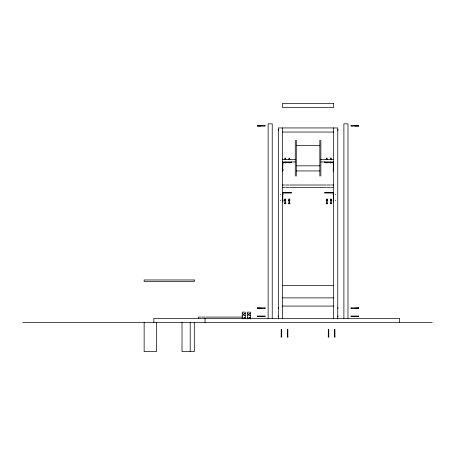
<?xml version="1.0" encoding="UTF-8"?>
<svg xmlns="http://www.w3.org/2000/svg" width="455" height="455" viewBox="0 0 455 455"><rect width="100%" height="100%" fill="white"/><g stroke="black" fill="none" stroke-linecap="round" stroke-linejoin="round"><path stroke-width="0.68" d="M244.284 318.716L243.783 318.113L243.277 318.716M249.403 318.716L248.902 318.113L248.396 318.716M257.917 125.637L265.083 125.637M351.038 125.637L358.204 125.637M257.712 125.893L260.988 125.893M355.133 125.893L358.409 125.893M282.47 132.035L333.657 132.035M296.29 145.344L319.837 145.344M284.784 158.09L285.575 158.09M288.88 158.09L289.67 158.09M326.451 158.09L327.242 158.09M330.546 158.09L331.337 158.09M282.47 159.421L295.34 159.421M320.781 159.421L333.657 159.421M282.47 161.98L295.34 161.98M320.781 161.98L333.657 161.98M296.29 165.819L319.837 165.819M296.29 170.938L319.837 170.938M282.47 171.194L282.777 171.194L282.777 162.287L291.683 162.287L291.683 161.98M333.657 171.194L333.35 171.194L333.35 162.287L324.443 162.287L324.443 161.98M282.47 185.014L284.773 185.014M285.592 185.014L288.868 185.014M289.687 185.014L326.44 185.014M327.259 185.014L330.535 185.014M331.354 185.014L333.657 185.014M282.47 187.574L284.773 187.574M285.592 187.574L288.868 187.574M289.687 187.574L326.44 187.574M327.259 187.574L330.535 187.574M331.354 187.574L333.657 187.574M282.47 192.692L291.683 192.692L291.683 193L282.777 193L282.777 201.906L282.47 201.906M333.657 192.692L324.443 192.692L324.443 193L333.35 193L333.35 201.906L333.657 201.906M289.67 199.04L288.88 199.04L288.868 203.237M282.47 285.598L333.657 285.598M282.47 297.883L333.657 297.883M282.47 306.073L333.657 306.073M257.917 307.864L265.083 307.864M351.038 307.864L358.204 307.864M257.712 308.12L260.988 308.12M355.133 308.12L358.409 308.12M257.917 308.376L265.083 308.376M351.038 308.376L358.204 308.376M257.712 316.31L260.988 316.31M355.133 316.31L358.409 316.31M257.917 316.566L265.083 316.566M351.038 316.566L358.204 316.566M200.786 317.078L198.482 317.078L198.482 318.71M201.605 317.078L204.881 317.078M205.7 317.078L242.452 317.078M22.75 322.453L432.25 322.453M281.218 329.602L281.673 329.602L281.702 336.768L281.218 336.768M287.816 329.602L287.361 329.602L287.332 336.768L287.816 336.768M328.766 329.602L328.311 329.602L328.283 336.768L328.766 336.768M281.048 336.973L281.838 336.973M287.19 336.973L287.981 336.973M328.14 336.973L328.931 336.973M334.283 336.973L335.073 336.973M399.541 322.453L399.541 318.358L153.841 318.358L153.841 322.453M358.409 125.5L358.409 126.285M358.409 307.728L358.409 308.513M358.409 315.918L358.409 316.703M358.204 125.665L358.204 126.12L351.038 126.149L351.038 125.665M358.204 307.893L358.204 308.348M358.204 316.538L358.204 316.083L351.038 316.054L351.038 316.538M351.038 307.893L351.038 308.348M347.99 318.358L347.99 123.845L343.895 123.845L343.895 318.358M337.934 129.595L337.934 130.38M337.934 307.728L337.934 308.513M337.934 315.918L337.934 316.703M337.752 318.904L337.752 127.94L278.375 127.94L278.375 318.904M335.398 194.154L335.398 194.609M335.398 200.297L335.398 200.752M334.681 333.697L334.681 336.973M333.657 127.94L333.657 318.904M333.145 163.277L333.145 164.062M333.145 169.419L333.145 170.204M333.145 193.989L333.145 194.774M333.145 200.132L333.145 200.917M331.564 159.421L331.564 158.909L330.319 158.909L330.319 159.421M331.564 162.287L331.564 162.799L330.319 162.799L330.319 162.287M331.354 203.237L331.354 199.04L330.546 199.04L330.535 203.237M330.944 158.909L330.944 159.421M330.944 162.287L330.944 162.799M330.944 199.859L330.944 200.371M330.944 203.237L330.944 203.749M328.794 329.602L328.794 336.768M328.538 333.697L328.538 336.973M327.469 159.421L327.469 158.909L326.224 158.909L326.224 159.421M327.469 162.287L327.469 162.799L326.224 162.799L326.224 162.287M327.259 203.237L327.259 199.04L326.451 199.04L326.44 203.237M326.849 158.909L326.849 159.421M326.849 162.287L326.849 162.799M326.849 199.859L326.849 200.371M326.849 203.237L326.849 203.749M320.86 140.225L320.86 176.057M319.837 140.225L319.837 176.057M296.29 140.225L296.29 176.057M295.267 140.225L295.267 176.057M289.898 159.421L289.898 158.909L288.652 158.909L288.652 159.421M289.898 162.287L289.898 162.799L288.652 162.799L288.652 162.287M289.687 199.04L289.687 203.237M289.278 158.909L289.278 159.421M289.278 162.287L289.278 162.799M289.278 199.859L289.278 200.371M289.278 203.237L289.278 203.749M287.844 329.602L287.844 336.768M287.588 333.697L287.588 336.973M285.803 159.421L285.803 158.909L284.557 158.909L284.557 159.421M285.803 162.287L285.803 162.799L284.557 162.799L284.557 162.287M285.592 203.237L285.592 199.04L284.784 199.04L284.773 203.237M285.183 158.909L285.183 159.421M285.183 162.287L285.183 162.799M285.183 199.859L285.183 200.371M285.183 203.237L285.183 203.749M282.982 163.277L282.982 164.062M282.982 169.419L282.982 170.204M282.982 193.989L282.982 194.774M282.982 200.132L282.982 200.917M282.47 127.94L282.47 318.904M281.446 333.697L281.446 336.973M281.19 329.602L281.19 336.768M280.729 194.154L280.729 194.609M280.729 200.297L280.729 200.752M278.187 129.595L278.187 130.38M278.187 307.728L278.187 308.513M278.187 315.918L278.187 316.703M272.232 318.358L272.232 123.845L268.137 123.845L268.137 318.358M265.083 125.665L265.083 126.12L257.917 126.149L257.917 125.665M265.083 307.893L265.083 308.348M265.083 316.538L265.083 316.083L257.917 316.054L257.917 316.538M257.917 307.893L257.917 308.348M257.712 125.5L257.712 126.285M257.712 307.728L257.712 308.513M257.712 315.918L257.712 316.703M250.438 318.978L250.438 312.124L247.366 312.124L247.366 318.978M249.67 317.363L249.67 318.244M245.319 318.978L245.319 312.124L242.248 312.124L242.248 318.978M205.029 318.358L205.029 322.453M194.302 322.453L194.302 351.63L182.017 351.63L182.017 322.453M190.207 322.453L190.207 351.63M156.423 322.453L156.423 351.63L144.138 351.63L144.138 322.453M242.504 313.484L243.01 313.552L242.515 313.438M242.504 315.531L243.01 315.599L242.515 315.486M242.504 317.579L243.01 317.647L242.509 317.556M243.271 314.485C244.176 316.31 244.58 312.869 243.271 314.485M244.551 313.484L245.057 313.552L244.562 313.438M244.551 315.531L245.057 315.599L244.562 315.486M244.551 317.579L245.057 317.647L244.557 317.556M247.622 313.484L248.129 313.552L247.634 313.438M247.622 315.531L248.129 315.599L247.634 315.486M247.622 317.579L248.134 317.624L247.628 317.556M248.39 314.485C249.294 316.31 249.698 312.869 248.39 314.485M249.67 313.484L250.176 313.552L249.681 313.438M249.67 315.531L250.176 315.599L249.681 315.486M249.67 317.579L250.176 317.647L249.676 317.556M333.657 103.37L282.47 103.37L282.47 107.465L333.657 107.465L333.657 103.37M285.803 199.859L284.557 199.859L284.557 200.371L285.803 200.371L285.803 199.859M289.898 199.859L288.652 199.859L288.652 200.371L289.898 200.371L289.898 199.859M327.469 199.859L326.224 199.859L326.224 200.371L327.469 200.371L327.469 199.859M331.564 199.859L330.319 199.859L330.319 200.371L331.564 200.371L331.564 199.859M285.803 203.237L284.557 203.237L284.557 203.749L285.803 203.749L285.803 203.237M289.898 203.237L288.652 203.237L288.652 203.749L289.898 203.749L289.898 203.237M327.469 203.237L326.224 203.237L326.224 203.749L327.469 203.749L327.469 203.237M331.564 203.237L330.319 203.237L330.319 203.749L331.564 203.749L331.564 203.237M194.302 279.967L144.138 279.967L144.138 281.503L194.302 281.503L194.302 279.967M334.908 329.602L334.453 329.602L334.425 336.768L334.908 336.768L334.937 329.602"/></g></svg>
